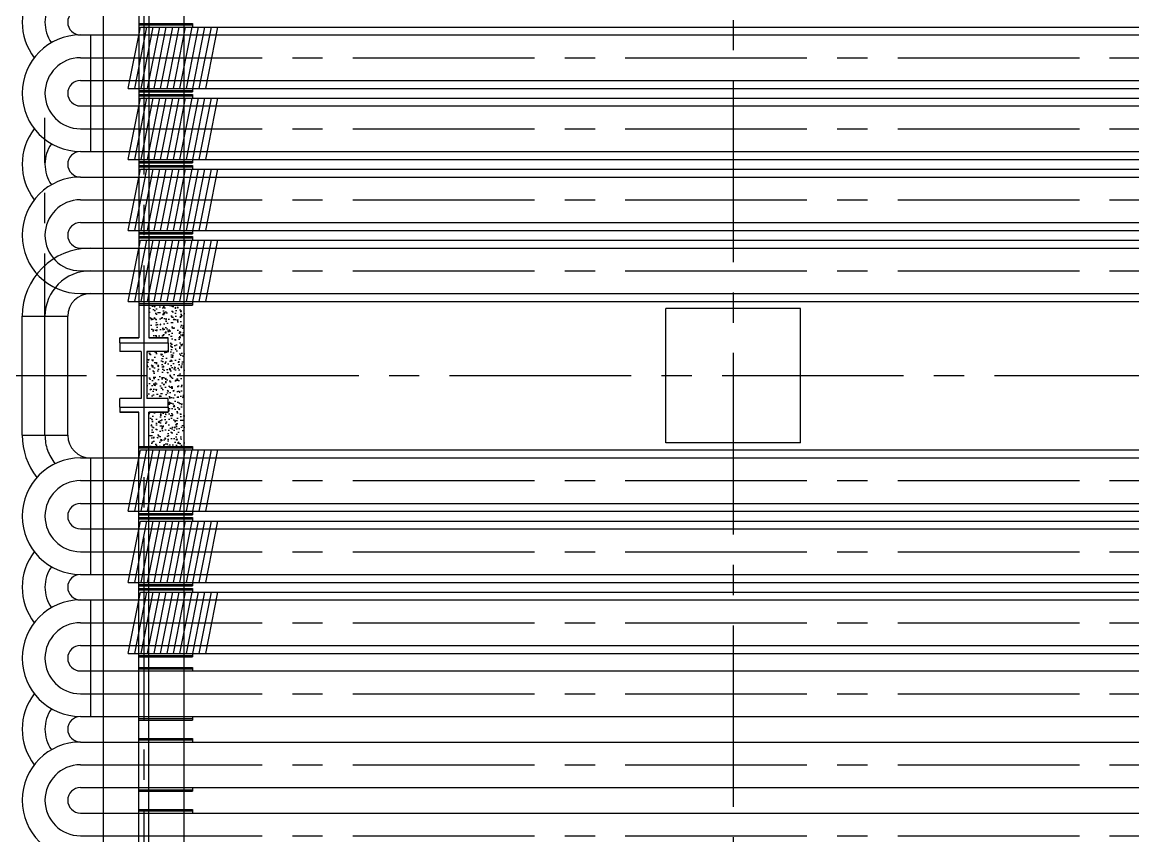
# Model space of a CAD drawing. Header units: millimetres. Extents: x 6566 to 7427, y 671 to 1285.
# Drawn here: x 6883.7 to 6952.5, y 999.2 to 1049.6 of the extents above; entities that cross this region are included whole.
import ezdxf

# ---------------------------------------------------------------- set-up
doc = ezdxf.new("R2010")
doc.units = ezdxf.units.MM
doc.header["$LTSCALE"] = 15
doc.header["$MEASUREMENT"] = 0
doc.linetypes.add('CENTER2', pattern=[1.125, 0.75, -0.125, 0.125, -0.125])
doc.linetypes.add('PHANTOM2', pattern=[1.25, 0.625, -0.125, 0.125, -0.125, 0.125, -0.125])
for name, color, linetype in [('LAYER1', 7, 'Continuous'), ('LAYER2', 2, 'CENTER2'), ('LAYER3', 1, 'Continuous'), ('LAYER5', 6, 'PHANTOM2')]:
    doc.layers.add(name, color=color, linetype=linetype)

msp = doc.modelspace()

# ---------------------------------------------------------------- hatches: boundary and pattern name
at = {"layer": 'LAYER1'}
h = msp.add_hatch(dxfattribs=at)
h.set_pattern_fill('AR-CONC', color=0, scale=0.1, style=0)
h.set_pattern_definition([(50, (958.15076, 0), (0.71726018, -0.062752135), [0.075, -0.825]), (355, (958.15076, 0), (-0.13875133, 0.75219213), [0.06, -0.66]), (100.4514, (958.2105, -0.0052), (0.57850938, 0.68943954), [0.06374019, -0.70114211]), (46.1842, (958.1508, 0.2), (1.06724105, -0.16551901), [0.1125, -1.2375]), (96.6356, (958.2397, 0.1862), (0.9346627, 0.97411787), [0.09561029, -1.051713]), (351.1842, (958.1508, 0.2), (0.93466195, 0.9741186), [0.09, -0.99]), (21, (958.25076, 0.15), (0.59690705, -0.40261889), [0.075, -0.825]), (326, (958.25076, 0.15), (0.24331533, 0.725150045), [0.06, -0.66]), (71.4514, (958.3005, 0.11645), (0.84022263, 0.3225305), [0.06374019, -0.70114211]), (37.5, (958.15076, 0), (0.012159855, 0.332893854), [0, -0.652, 0, -0.67, 0, -0.6625]), (7.5, (958.15076, 0), (0.263069537, 0.394411712), [0, -0.382, 0, -0.637, 0, -0.2525]), (327.5, (957.92776, 0), (0.533822436, -0.022554872), [0, -0.25, 0, -0.78, 0, -1.035]), (317.5, (957.82776, 0), (0.58318617, 0.100104982), [0, -0.325, 0, -0.518, 0, -0.735])])
h.paths.add_polyline_path([(6893.72953, 1032.10392), (6891.54131, 1032.10392), (6891.54131, 1030.06555), (6892.72953, 1030.06555), (6892.72953, 1029.76992), (6892.72953, 1029.22992), (6891.40953, 1029.22992), (6891.40953, 1027.72392), (6893.72953, 1027.72392)])
h.paths.add_polyline_path([(6893.72953, 1027.72392), (6891.40953, 1027.72392), (6891.40953, 1026.30992), (6892.72953, 1026.30992), (6892.72953, 1025.76992), (6892.72953, 1025.47429), (6891.54131, 1025.47429), (6891.54131, 1023.34392), (6893.72953, 1023.34392)])

# ---------------------------------------------------------------- linework, layer by layer
at = {"layer": 'LAYER1', "color": 1}
for p, q in [((6891.00882, 1049.32392), (6965.40466, 1049.32392)), ((6887.29774, 1048.83392), (6968.16131, 1048.83392)), ((6887.29774, 1046.01392), (6968.16131, 1046.01392)), ((6887.91774, 1046.01392), (6887.91774, 1044.43392)), ((6890.25856, 1045.52392), (6964.6544, 1045.52392)), ((6887.29774, 1044.43392), (6968.16131, 1044.43392)), ((6891.00882, 1044.92392), (6965.40466, 1044.92392)), ((6887.29774, 1041.61392), (6968.16131, 1041.61392)), ((6890.25856, 1041.12392), (6964.6544, 1041.12392)), ((6891.00882, 1040.52392), (6965.40466, 1040.52392)), ((6887.29774, 1040.03392), (6968.16131, 1040.03392)), ((6887.29774, 1037.21392), (6968.16131, 1037.21392)), ((6890.25856, 1036.72392), (6964.6544, 1036.72392)), ((6891.00882, 1036.12392), (6965.40466, 1036.12392)), ((6887.29774, 1035.63392), (6968.16131, 1035.63392)), ((6887.29774, 1032.81392), (6967.54131, 1032.81392)), ((6890.25856, 1032.32392), (6964.6544, 1032.32392)), ((6883.68774, 1031.40392), (6886.50774, 1031.40392)), ((6883.68774, 1024.04392), (6883.68774, 1031.40392)), ((6886.50774, 1024.04392), (6886.50774, 1031.40392)), ((6883.68774, 1024.04392), (6886.50774, 1024.04392)), ((6891.00882, 1023.12392), (6965.40466, 1023.12392)), ((6887.29774, 1022.63392), (6968.16131, 1022.63392)), ((6887.29774, 1019.81392), (6968.16131, 1019.81392)), ((6887.91774, 1019.81392), (6887.91774, 1018.23392)), ((6890.25856, 1019.32392), (6964.6544, 1019.32392)), ((6887.29774, 1018.23392), (6968.16131, 1018.23392)), ((6891.00882, 1018.72392), (6965.40466, 1018.72392)), ((6887.29774, 1015.41392), (6968.16131, 1015.41392)), ((6890.25856, 1014.92392), (6964.6544, 1014.92392)), ((6891.00882, 1014.32392), (6965.40466, 1014.32392)), ((6887.29774, 1013.83392), (6968.16131, 1013.83392)), ((6887.29774, 1011.01392), (6968.16131, 1011.01392)), ((6887.91774, 1011.01392), (6887.91774, 1009.43392)), ((6890.25856, 1010.52392), (6964.6544, 1010.52392)), ((6887.29774, 1009.43392), (6968.16131, 1009.43392)), ((6887.29774, 1006.61392), (6968.16131, 1006.61392)), ((6887.29774, 1005.03392), (6968.16131, 1005.03392)), ((6887.29774, 1002.21392), (6968.16131, 1002.21392)), ((6887.29774, 1000.63392), (6968.16131, 1000.63392))]:
    msp.add_line(p, q, dxfattribs=at)
for centre, radius, start, end in [((6887.29774, 1049.62392), 3.61, 142.4525471, 217.5474529), ((6887.29774, 1049.62392), 0.79, 90, 270), ((6887.29774, 1045.22392), 3.61, 90, 270), ((6887.29774, 1045.22392), 0.79, 90, 270), ((6887.29774, 1040.82392), 3.61, 142.4525471, 217.5474529), ((6887.29774, 1040.82392), 0.79, 90, 270), ((6887.29774, 1036.42392), 3.61, 90, 270), ((6887.29774, 1036.42392), 0.79, 90, 270), ((6887.91774, 1031.40392), 4.23, 90, 180), ((6887.91774, 1031.40392), 1.41, 90, 180), ((6887.91774, 1024.04392), 4.23, 180, 218.3148056), ((6887.91774, 1024.04392), 1.41, 180, 270), ((6887.29774, 1019.02392), 3.61, 90, 270), ((6887.29774, 1019.02392), 0.79, 90, 270), ((6887.29774, 1014.62392), 3.61, 142.4525471, 217.5474529), ((6887.29774, 1014.62392), 0.79, 90, 270), ((6887.29774, 1010.22392), 3.61, 90, 270), ((6887.29774, 1010.22392), 0.79, 90, 270), ((6887.29774, 1005.82392), 3.61, 142.4525471, 217.5474529), ((6887.29774, 1005.82392), 0.79, 90, 270), ((6887.29774, 1001.42392), 3.61, 90, 270), ((6887.29774, 1001.42392), 0.79, 90, 270)]:
    msp.add_arc(centre, radius, start, end, dxfattribs=at)
at = {"layer": 'LAYER2'}
for p, q in [((6927.72953, 1248.51021), (6927.72953, 965.59301)), ((6891.22953, 1068.31192), (6891.22953, 976.46362)), ((6887.29774, 1047.42392), (6967.54131, 1047.42392)), ((6885.09774, 1024.04392), (6885.09774, 1043.69277)), ((6887.29774, 1043.02392), (6968.16131, 1043.02392)), ((6887.29774, 1038.62392), (6967.54131, 1038.62392)), ((6887.29774, 1034.22392), (6968.16131, 1034.22392)), ((6972.03784, 1027.72392), (6880.27036, 1027.72392)), ((6887.29774, 1021.22392), (6968.16131, 1021.22392)), ((6887.29774, 1021.22392), (6967.54131, 1021.22392)), ((6887.29774, 1016.82392), (6968.16131, 1016.82392)), ((6887.29774, 1012.42392), (6967.54131, 1012.42392)), ((6887.29774, 1008.02392), (6968.16131, 1008.02392)), ((6887.29774, 1003.62392), (6968.16131, 1003.62392)), ((6887.29774, 999.22392), (6968.16131, 999.22392))]:
    msp.add_line(p, q, dxfattribs=at)
for centre, radius, start, end in [((6887.29774, 1049.62392), 2.2, 144.7704036, 215.2295964), ((6887.29774, 1045.22392), 2.2, 90, 270), ((6887.29774, 1040.82392), 2.2, 144.7704036, 215.2295964), ((6887.29774, 1036.42392), 2.2, 90, 270), ((6887.91774, 1031.40392), 2.82, 90, 180), ((6887.91774, 1024.04392), 2.82, 180, 218.9125558), ((6887.29774, 1019.02392), 2.2, 90, 270), ((6887.29774, 1014.62392), 2.2, 144.7704036, 215.2295964), ((6887.29774, 1010.22392), 2.2, 90, 270), ((6887.29774, 1005.82392), 2.2, 144.7704036, 215.2295964), ((6887.29774, 1001.42392), 2.2, 90, 270)]:
    msp.add_arc(centre, radius, start, end, dxfattribs=at)
at = {"layer": 'LAYER3'}
for p, q in [((6888.72953, 986.77392), (6888.72953, 1073.31192)), ((6893.72953, 986.77392), (6893.72953, 1073.31192)), ((6890.91774, 1068.01629), (6890.91774, 1030.06555)), ((6891.54131, 1068.01629), (6891.54131, 1030.06555)), ((6890.25856, 1045.52392), (6891.00882, 1049.32392)), ((6890.65856, 1045.52392), (6891.40882, 1049.32392)), ((6890.91774, 1049.54392), (6894.22953, 1049.54392)), ((6890.91774, 1049.45811), (6894.22953, 1049.45811)), ((6891.05856, 1045.52392), (6891.80882, 1049.32392)), ((6891.45856, 1045.52392), (6892.20882, 1049.32392)), ((6891.85856, 1045.52392), (6892.60882, 1049.32392)), ((6892.25856, 1045.52392), (6893.00882, 1049.32392)), ((6892.65856, 1045.52392), (6893.40882, 1049.32392)), ((6893.05856, 1045.52392), (6893.80882, 1049.32392)), ((6893.45856, 1045.52392), (6894.20882, 1049.32392)), ((6893.85856, 1045.52392), (6894.60882, 1049.32392)), ((6894.22953, 1049.54392), (6894.22953, 1049.32392)), ((6894.25856, 1045.52392), (6895.00882, 1049.32392)), ((6894.65856, 1045.52392), (6895.40882, 1049.32392)), ((6895.05856, 1045.52392), (6895.80882, 1049.32392)), ((6887.91774, 1048.83392), (6887.91774, 1046.01392)), ((6890.91774, 1045.38974), (6894.22953, 1045.38974)), ((6890.91774, 1045.30392), (6894.22953, 1045.30392)), ((6890.91774, 1045.14392), (6894.22953, 1045.14392)), ((6890.91774, 1045.05811), (6894.22953, 1045.05811)), ((6894.22953, 1045.52392), (6894.22953, 1045.30392)), ((6894.22953, 1045.14392), (6894.22953, 1044.92392)), ((6887.91774, 1044.43392), (6887.91774, 1041.61392)), ((6890.25856, 1041.12392), (6891.00882, 1044.92392)), ((6890.65856, 1041.12392), (6891.40882, 1044.92392)), ((6891.05856, 1041.12392), (6891.80882, 1044.92392)), ((6891.45856, 1041.12392), (6892.20882, 1044.92392)), ((6891.85856, 1041.12392), (6892.60882, 1044.92392)), ((6892.25856, 1041.12392), (6893.00882, 1044.92392)), ((6892.65856, 1041.12392), (6893.40882, 1044.92392)), ((6893.05856, 1041.12392), (6893.80882, 1044.92392)), ((6893.45856, 1041.12392), (6894.20882, 1044.92392)), ((6893.85856, 1041.12392), (6894.60882, 1044.92392)), ((6894.25856, 1041.12392), (6895.00882, 1044.92392)), ((6894.65856, 1041.12392), (6895.40882, 1044.92392)), ((6895.05856, 1041.12392), (6895.80882, 1044.92392)), ((6890.91774, 1040.98974), (6894.22953, 1040.98974)), ((6890.91774, 1040.90392), (6894.22953, 1040.90392)), ((6890.91774, 1040.90392), (6894.22953, 1040.90392)), ((6894.22953, 1041.12392), (6894.22953, 1040.90392)), ((6890.25856, 1036.72392), (6891.00882, 1040.52392)), ((6890.65856, 1036.72392), (6891.40882, 1040.52392)), ((6890.91774, 1040.74392), (6894.22953, 1040.74392)), ((6890.91774, 1040.65811), (6894.22953, 1040.65811)), ((6891.05856, 1036.72392), (6891.80882, 1040.52392)), ((6891.45856, 1036.72392), (6892.20882, 1040.52392)), ((6891.85856, 1036.72392), (6892.60882, 1040.52392)), ((6892.25856, 1036.72392), (6893.00882, 1040.52392)), ((6892.65856, 1036.72392), (6893.40882, 1040.52392)), ((6893.05856, 1036.72392), (6893.80882, 1040.52392)), ((6893.45856, 1036.72392), (6894.20882, 1040.52392)), ((6893.85856, 1036.72392), (6894.60882, 1040.52392)), ((6894.22953, 1040.74392), (6894.22953, 1040.52392)), ((6894.25856, 1036.72392), (6895.00882, 1040.52392)), ((6894.65856, 1036.72392), (6895.40882, 1040.52392)), ((6895.05856, 1036.72392), (6895.80882, 1040.52392)), ((6890.25856, 1032.32392), (6891.00882, 1036.12392)), ((6890.65856, 1032.32392), (6891.40882, 1036.12392)), ((6890.91774, 1036.58974), (6894.22953, 1036.58974)), ((6890.91774, 1036.50392), (6894.22953, 1036.50392)), ((6890.91774, 1036.34392), (6894.22953, 1036.34392)), ((6890.91774, 1036.25811), (6894.22953, 1036.25811)), ((6891.05856, 1032.32392), (6891.80882, 1036.12392)), ((6891.45856, 1032.32392), (6892.20882, 1036.12392)), ((6891.85856, 1032.32392), (6892.60882, 1036.12392)), ((6892.25856, 1032.32392), (6893.00882, 1036.12392)), ((6892.65856, 1032.32392), (6893.40882, 1036.12392)), ((6893.05856, 1032.32392), (6893.80882, 1036.12392)), ((6893.45856, 1032.32392), (6894.20882, 1036.12392)), ((6893.85856, 1032.32392), (6894.60882, 1036.12392)), ((6894.22953, 1036.72392), (6894.22953, 1036.50392)), ((6894.22953, 1036.34392), (6894.22953, 1036.12392)), ((6894.25856, 1032.32392), (6895.00882, 1036.12392)), ((6894.65856, 1032.32392), (6895.40882, 1036.12392)), ((6895.05856, 1032.32392), (6895.80882, 1036.12392)), ((6890.91774, 1032.18974), (6894.22953, 1032.18974)), ((6890.91774, 1032.10392), (6894.22953, 1032.10392)), ((6894.22953, 1032.32392), (6894.22953, 1032.10392)), ((6923.56287, 1023.55726), (6923.56287, 1031.89058)), ((6931.89619, 1031.89058), (6923.56287, 1031.89058)), ((6931.89619, 1023.55726), (6931.89619, 1031.89058)), ((6890.91774, 1030.06555), (6889.72953, 1030.06555)), ((6889.72953, 1029.76992), (6889.72953, 1030.06555)), ((6890.91774, 1030.06555), (6889.72953, 1030.06555)), ((6889.72953, 1029.76992), (6889.72953, 1030.06555)), ((6889.72953, 1030.06555), (6890.91774, 1030.06555)), ((6892.72953, 1030.06555), (6891.54131, 1030.06555)), ((6892.72953, 1030.06555), (6891.54131, 1030.06555)), ((6891.54131, 1030.06555), (6892.72953, 1030.06555)), ((6892.72953, 1029.76992), (6892.72953, 1030.06555)), ((6892.72953, 1029.76992), (6892.72953, 1030.06555)), ((6889.72953, 1029.76992), (6889.72953, 1029.22992)), ((6889.72953, 1029.76992), (6892.72953, 1029.76992)), ((6891.04953, 1029.22992), (6889.72953, 1029.22992)), ((6891.04953, 1029.22992), (6891.04953, 1026.30992)), ((6892.72953, 1029.22992), (6891.40953, 1029.22992)), ((6891.40953, 1029.22992), (6891.40953, 1026.30992)), ((6892.72953, 1029.76992), (6892.72953, 1029.22992)), ((6891.04953, 1026.30992), (6889.72953, 1026.30992)), ((6889.72953, 1025.76992), (6889.72953, 1026.30992)), ((6889.72953, 1025.76992), (6889.72953, 1025.47429)), ((6889.72953, 1025.76992), (6892.72953, 1025.76992)), ((6889.72953, 1025.76992), (6889.72953, 1025.47429)), ((6892.72953, 1026.30992), (6891.40953, 1026.30992)), ((6892.72953, 1025.76992), (6892.72953, 1026.30992)), ((6892.72953, 1025.76992), (6892.72953, 1025.47429)), ((6892.72953, 1025.76992), (6892.72953, 1025.47429)), ((6890.91774, 1025.47429), (6889.72953, 1025.47429)), ((6890.91774, 1025.47429), (6889.72953, 1025.47429)), ((6889.72953, 1025.47429), (6890.91774, 1025.47429)), ((6890.91774, 991.11955), (6890.91774, 1025.47429)), ((6891.54131, 991.11955), (6891.54131, 1025.47429)), ((6891.54131, 1025.47429), (6892.72953, 1025.47429)), ((6892.72953, 1025.47429), (6891.54131, 1025.47429)), ((6892.72953, 1025.47429), (6891.54131, 1025.47429)), ((6890.25856, 1019.32392), (6891.00882, 1023.12392)), ((6890.65856, 1019.32392), (6891.40882, 1023.12392)), ((6890.91774, 1023.34392), (6894.22953, 1023.34392)), ((6890.91774, 1023.25811), (6894.22953, 1023.25811)), ((6891.05856, 1019.32392), (6891.80882, 1023.12392)), ((6891.45856, 1019.32392), (6892.20882, 1023.12392)), ((6891.85856, 1019.32392), (6892.60882, 1023.12392)), ((6892.25856, 1019.32392), (6893.00882, 1023.12392)), ((6892.65856, 1019.32392), (6893.40882, 1023.12392)), ((6893.05856, 1019.32392), (6893.80882, 1023.12392)), ((6893.45856, 1019.32392), (6894.20882, 1023.12392)), ((6893.85856, 1019.32392), (6894.60882, 1023.12392)), ((6894.22953, 1023.34392), (6894.22953, 1023.12392)), ((6894.25856, 1019.32392), (6895.00882, 1023.12392)), ((6894.65856, 1019.32392), (6895.40882, 1023.12392)), ((6895.05856, 1019.32392), (6895.80882, 1023.12392)), ((6931.89619, 1023.55726), (6923.56287, 1023.55726)), ((6887.91774, 1022.63392), (6887.91774, 1019.81392)), ((6890.91774, 1019.18974), (6894.22953, 1019.18974)), ((6890.91774, 1019.10392), (6894.22953, 1019.10392)), ((6890.91774, 1018.94392), (6894.22953, 1018.94392)), ((6894.22953, 1019.32392), (6894.22953, 1019.10392)), ((6894.22953, 1018.94392), (6894.22953, 1018.72392)), ((6887.91774, 1018.23392), (6887.91774, 1015.41392)), ((6890.25856, 1014.92392), (6891.00882, 1018.72392)), ((6890.65856, 1014.92392), (6891.40882, 1018.72392)), ((6890.91774, 1018.85811), (6894.22953, 1018.85811)), ((6891.05856, 1014.92392), (6891.80882, 1018.72392)), ((6891.45856, 1014.92392), (6892.20882, 1018.72392)), ((6891.85856, 1014.92392), (6892.60882, 1018.72392)), ((6892.25856, 1014.92392), (6893.00882, 1018.72392)), ((6892.65856, 1014.92392), (6893.40882, 1018.72392)), ((6893.05856, 1014.92392), (6893.80882, 1018.72392)), ((6893.45856, 1014.92392), (6894.20882, 1018.72392)), ((6893.85856, 1014.92392), (6894.60882, 1018.72392)), ((6894.25856, 1014.92392), (6895.00882, 1018.72392)), ((6894.65856, 1014.92392), (6895.40882, 1018.72392)), ((6895.05856, 1014.92392), (6895.80882, 1018.72392)), ((6890.91774, 1014.78974), (6894.22953, 1014.78974)), ((6894.22953, 1014.92392), (6894.22953, 1014.70392)), ((6890.25856, 1010.52392), (6891.00882, 1014.32392)), ((6890.65856, 1010.52392), (6891.40882, 1014.32392)), ((6890.91774, 1014.70392), (6894.22953, 1014.70392)), ((6890.91774, 1014.54392), (6894.22953, 1014.54392)), ((6890.91774, 1014.45811), (6894.22953, 1014.45811)), ((6891.05856, 1010.52392), (6891.80882, 1014.32392)), ((6891.45856, 1010.52392), (6892.20882, 1014.32392)), ((6891.85856, 1010.52392), (6892.60882, 1014.32392)), ((6892.25856, 1010.52392), (6893.00882, 1014.32392)), ((6892.65856, 1010.52392), (6893.40882, 1014.32392)), ((6893.05856, 1010.52392), (6893.80882, 1014.32392)), ((6893.45856, 1010.52392), (6894.20882, 1014.32392)), ((6893.85856, 1010.52392), (6894.60882, 1014.32392)), ((6894.22953, 1014.54392), (6894.22953, 1014.32392)), ((6894.25856, 1010.52392), (6895.00882, 1014.32392)), ((6894.65856, 1010.52392), (6895.40882, 1014.32392)), ((6895.05856, 1010.52392), (6895.80882, 1014.32392)), ((6887.91774, 1013.83392), (6887.91774, 1011.01392)), ((6890.91774, 1010.38974), (6894.22953, 1010.38974)), ((6890.91774, 1010.30392), (6894.22953, 1010.30392)), ((6894.22953, 1010.52392), (6894.22953, 1010.30392)), ((6887.91774, 1009.43392), (6887.91774, 1006.61392)), ((6890.91774, 1009.65392), (6894.22953, 1009.65392)), ((6890.91774, 1009.56811), (6894.22953, 1009.56811)), ((6894.22953, 1009.65392), (6894.22953, 1009.43392)), ((6894.22953, 1006.61392), (6894.22953, 1006.39392)), ((6890.91774, 1006.47974), (6894.22953, 1006.47974)), ((6890.91774, 1006.39392), (6894.22953, 1006.39392)), ((6890.91774, 1005.25392), (6894.22953, 1005.25392)), ((6890.91774, 1005.16811), (6894.22953, 1005.16811)), ((6894.22953, 1005.25392), (6894.22953, 1005.03392)), ((6890.91774, 1002.07974), (6894.22953, 1002.07974)), ((6890.91774, 1001.99392), (6894.22953, 1001.99392)), ((6894.22953, 1002.21392), (6894.22953, 1001.99392)), ((6890.91774, 1000.85392), (6894.22953, 1000.85392)), ((6890.91774, 1000.76811), (6894.22953, 1000.76811)), ((6894.22953, 1000.85392), (6894.22953, 1000.63392))]:
    msp.add_line(p, q, dxfattribs=at)
at = {"layer": 'LAYER5'}
for p, q in [((6890.91774, 1010.02792), (6890.91774, 1025.47429)), ((6891.54131, 1010.02792), (6891.54131, 1025.47429))]:
    msp.add_line(p, q, dxfattribs=at)

doc.saveas('drawing.dxf')
